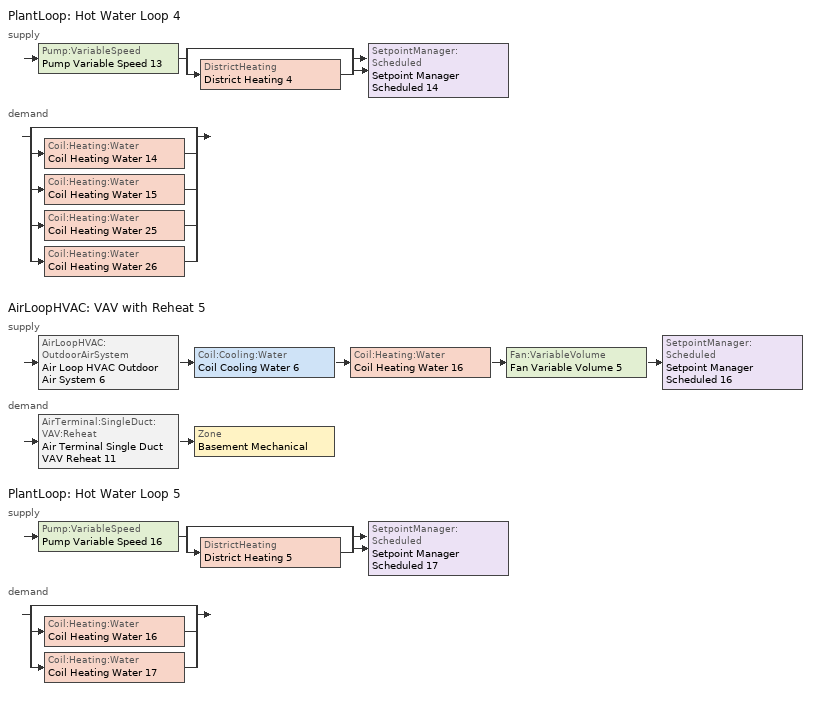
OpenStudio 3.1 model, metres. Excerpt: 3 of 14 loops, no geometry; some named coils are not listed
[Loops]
PlantLoop 'Hot Water Loop 4'
 supply: Pump:VariableSpeed 'Pump Variable Speed 13' > split
  | bypass
  | DistrictHeating 'District Heating 4'
  join > SetpointManager:Scheduled 'Setpoint Manager Scheduled 14'
 demand: split
  | bypass
  | Coil:Heating:Water 'Coil Heating Water 14'
  | Coil:Heating:Water 'Coil Heating Water 15'
  | Coil:Heating:Water 'Coil Heating Water 25'
  | Coil:Heating:Water 'Coil Heating Water 26'
AirLoopHVAC 'VAV with Reheat 5'
 supply: AirLoopHVAC:OutdoorAirSystem 'Air Loop HVAC Outdoor Air System 6' > Coil:Cooling:Water 'Coil Cooling Water 6' > Coil:Heating:Water 'Coil Heating Water 16' > Fan:VariableVolume 'Fan Variable Volume 5' > SetpointManager:Scheduled 'Setpoint Manager Scheduled 16'
 demand: AirTerminal:SingleDuct:VAV:Reheat 'Air Terminal Single Duct VAV Reheat 11' > Zone 'Basement Mechanical'
PlantLoop 'Hot Water Loop 5'
 supply: Pump:VariableSpeed 'Pump Variable Speed 16' > split
  | bypass
  | DistrictHeating 'District Heating 5'
  join > SetpointManager:Scheduled 'Setpoint Manager Scheduled 17'
 demand: split
  | bypass
  | Coil:Heating:Water 'Coil Heating Water 16'
  | Coil:Heating:Water 'Coil Heating Water 17'
[Sizing:Zone]
Basement Mechanical: Zone Cooling Design Supply Air Temperature Input Method=SupplyAirTemperature; Zone Cooling Design Supply Air Temperature {C}=14; Zone Cooling Design Supply Air Temperature Difference {deltaC}=9.5; Zone Heating Design Supply Air Temperature Input Method=SupplyAirTemperature; Zone Heating Design Supply Air Temperature {C}=40; Zone Heating Design Supply Air Temperature Difference {deltaC}=9.5; Zone Cooling Design Supply Air Humidity Ratio {kg-H2O/kg-air}=0.0085; Zone Heating Design Supply Air Humidity Ratio {kg-H2O/kg-air}=0.008; Cooling Design Air Flow Method=DesignDay; Cooling Minimum Air Flow per Zone Floor Area {m3/s-m2}=0.0008; Cooling Minimum Air Flow {m3/s}=0.0005; Heating Design Air Flow Method=DesignDay; Account for Dedicated Outdoor Air System=Yes; Dedicated Outdoor Air System Control Strategy=NeutralSupplyAir; Dedicated Outdoor Air Low Setpoint Temperature for Design {C}=autosize; Dedicated Outdoor Air High Setpoint Temperature for Design {C}=autosize; Design Zone Air Distribution Effectiveness in Cooling Mode=0.9; Design Zone Air Distribution Effectiveness in Heating Mode=0.9
[Zone equipment]
Basement Mechanical: PTHP, Air Terminal Single Duct VAV Reheat 11
[ZoneHVAC:PackagedTerminalHeatPump]
PTHP: Availability Schedule=Always On Discrete hvac_library; Supply Air Flow Rate During Cooling Operation {m3/s}=Autosize; Supply Air Flow Rate During Heating Operation {m3/s}=Autosize; Supply Air Flow Rate When No Cooling or Heating is Needed {m3/s}=Autosize; Outdoor Air Flow Rate During Cooling Operation {m3/s}=Autosize; Outdoor Air Flow Rate During Heating Operation {m3/s}=Autosize; Outdoor Air Flow Rate When No Cooling or Heating is Needed {m3/s}=Autosize; Supply Air Fan=PTHP CV Fan; Heating Coil=PTHP 1 Spd DX Htg Coil; Cooling Coil=PTHP 1 Spd DX Clg Coil; Supplemental Heating Coil=PTHP Elec Htg Backup Coil; Maximum Supply Air Temperature from Supplemental Heater {C}=Autosize
[Fan:ConstantVolume]
PTHP CV Fan: Availability Schedule=Always On Discrete hvac_library; Maximum Flow Rate {m3/s}=AutoSize
[Coil:Heating:DX:SingleSpeed]
PTHP 1 Spd DX Htg Coil: Availability Schedule=Always On Discrete hvac_library; Rated Total Heating Capacity {W}=Autosize; Rated COP {W/W}=5; Rated Air Flow Rate {m3/s}=Autosize; Rated Supply Fan Power Per Volume Flow Rate {W/(m3/s)}=773.3; Total Heating Capacity Function of Temperature Curve=OS:Curve:Biquadratic 11; Total Heating Capacity Function of Flow Fraction Curve=OS:Curve:Quadratic 14; Energy Input Ratio Function of Temperature Curve=OS:Curve:Biquadratic 12; Energy Input Ratio Function of Flow Fraction Curve=OS:Curve:Quadratic 15; Part Load Fraction Correlation Curve=OS:Curve:Quadratic 16; Defrost Strategy=Resistive; Defrost Control=Timed; Defrost Time Period Fraction=0.166667; Resistive Defrost Heater Capacity {W}=2000
[Coil:Cooling:DX:SingleSpeed]
PTHP 1 Spd DX Clg Coil: Availability Schedule=Always On Discrete hvac_library; Rated Total Cooling Capacity {W}=Autosize; Rated Sensible Heat Ratio=Autosize; Rated COP {W/W}=3; Rated Air Flow Rate {m3/s}=Autosize; Rated Evaporator Fan Power Per Volume Flow Rate {W/(m3/s)}=773.3; Total Cooling Capacity Function of Temperature Curve=OS:Curve:Biquadratic 9; Total Cooling Capacity Function of Flow Fraction Curve=OS:Curve:Quadratic 11; Energy Input Ratio Function of Temperature Curve=OS:Curve:Biquadratic 10; Energy Input Ratio Function of Flow Fraction Curve=OS:Curve:Quadratic 12; Part Load Fraction Correlation Curve=OS:Curve:Quadratic 13; Minimum Outdoor Dry-Bulb Temperature for Compressor Operation {C}=-25; Condenser Type=AirCooled; Evaporative Condenser Effectiveness=0; Evaporative Condenser Air Flow Rate {m3/s}=Autosize; Evaporative Condenser Pump Rated Power Consumption {W}=Autosize; Crankcase Heater Capacity {W}=0; Maximum Outdoor Dry-Bulb Temperature for Crankcase Heater Operation {C}=0; Basin Heater Capacity {W/K}=0; Basin Heater Setpoint Temperature {C}=10
[Coil:Heating:Electric]
PTHP Elec Htg Backup Coil: Availability Schedule=Always On Discrete hvac_library
[AirLoopHVAC]
VAV with Reheat 5: Availability Schedule=Always On Discrete; Design Supply Air Flow Rate {m3/s}=AutoSize; Design Return Air Flow Fraction of Supply Air Flow=1
[Sizing:System]
VAV with Reheat 5: Type of Load to Size On=Sensible; Design Outdoor Air Flow Rate {m3/s}=Autosize; Central Heating Maximum System Air Flow Ratio=0.3; Preheat Design Temperature {C}=7; Preheat Design Humidity Ratio {kg-H2O/kg-Air}=0.008; Precool Design Temperature {C}=12.8; Precool Design Humidity Ratio {kg-H2O/kg-Air}=0.008; Central Cooling Design Supply Air Temperature {C}=12.8; Central Heating Design Supply Air Temperature {C}=12.8; Sizing Option=NonCoincident; 100% Outdoor Air in Cooling=Yes; 100% Outdoor Air in Heating=Yes; Central Cooling Design Supply Air Humidity Ratio {kg-H2O/kg-Air}=0.0085; Central Heating Design Supply Air Humidity Ratio {kg-H2O/kg-Air}=0.008; Cooling Design Air Flow Method=DesignDay; Cooling Design Air Flow Rate {m3/s}=0; Heating Design Air Flow Method=DesignDay; Heating Design Air Flow Rate {m3/s}=0; System Outdoor Air Method=ZoneSum; Zone Maximum Outdoor Air Fraction=1; Cooling Supply Air Flow Rate Per Floor Area {m3/s-m2}=0.00996765; Cooling Fraction of Autosized Cooling Supply Air Flow Rate=1; Cooling Supply Air Flow Rate Per Unit Cooling Capacity {m3/s-W}=3.94755e-05; Heating Supply Air Flow Rate Per Floor Area {m3/s-m2}=0.00996765; Heating Fraction of Autosized Heating Supply Air Flow Rate=1; Heating Fraction of Autosized Cooling Supply Air Flow Rate=1; Heating Supply Air Flow Rate Per Unit Heating Capacity {m3/s-W}=3.15882e-05; Cooling Design Capacity Method=CoolingDesignCapacity; Cooling Design Capacity {W}=autosize; Cooling Design Capacity Per Floor Area {W/m2}=234.7; Fraction of Autosized Cooling Design Capacity=1; Heating Design Capacity Method=HeatingDesignCapacity; Heating Design Capacity {W}=autosize; Heating Design Capacity Per Floor Area {W/m2}=157; Fraction of Autosized Heating Design Capacity=1; Central Cooling Capacity Control Method=OnOff
[Coil:Heating:Water] Availability Schedule=Always On Discrete
Coil Heating Water 15; Coil Heating Water 16; Coil Heating Water 17; Coil Heating Water 25; Coil Heating Water 26
[SetpointManager:Scheduled] Control Variable=Temperature
Name | Schedule
Setpoint Manager Scheduled 14 | Hot_Water_Temperature 5
Setpoint Manager Scheduled 16 | Deck_Temperature 6
Setpoint Manager Scheduled 17 | Hot_Water_Temperature 6
[Controller:OutdoorAir]
Controller Outdoor Air 6: Minimum Outdoor Air Flow Rate {m3/s}=0; Maximum Outdoor Air Flow Rate {m3/s}=Autosize; Economizer Control Type=NoEconomizer; Economizer Control Action Type=ModulateFlow; Economizer Maximum Limit Dry-Bulb Temperature {C}=28; Economizer Maximum Limit Enthalpy {J/kg}=64000; Economizer Minimum Limit Dry-Bulb Temperature {C}=-100; Lockout Type=NoLockout; Minimum Limit Type=FixedMinimum; Controller Mechanical Ventilation=Controller Mechanical Ventilation 6; High Humidity Control=No; Heat Recovery Bypass Control Type=BypassWhenWithinEconomizerLimits
[Controller:MechanicalVentilation]
Controller Mechanical Ventilation 6: Availability Schedule=Always On Discrete; System Outdoor Air Method=ZoneSum
[AirLoopHVAC:OutdoorAirSystem]
Air Loop HVAC Outdoor Air System 6: Controller=Controller Outdoor Air 6
[PlantLoop] Fluid Type=Water; Glycol Concentration=0; Plant Loop Volume {m3}=Autocalculate; Load Distribution Scheme=Optimal
Hot Water Loop 4; Hot Water Loop 5
[Sizing:Plant] Loop Type=Heating; Design Loop Exit Temperature {C}=82; Loop Design Temperature Difference {deltaC}=11; Sizing Option=NonCoincident; Zone Timesteps in Averaging Window=1; Coincident Sizing Factor Mode=None
Hot Water Loop 4; Hot Water Loop 5
[Pump:VariableSpeed] Pump Control Type=Intermittent; Skin Loss Radiative Fraction=0.5; Design Power Sizing Method=PowerPerFlowPerPressure; Design Electric Power per Unit Flow Rate {W/(m3/s)}=348701.1; Design Shaft Power per Unit Flow Rate per Unit Head {W-s/m3-Pa}=1.28205; Design Minimum Flow Rate Fraction=0
Pump Variable Speed 13; Pump Variable Speed 16
[Controller:WaterCoil]
Controller Water Coil 11: Water Coil=Coil Heating Water 16; Action=Normal; Minimum Actuated Flow {m3/s}=0
[AirTerminal:SingleDuct:VAV:Reheat]
Air Terminal Single Duct VAV Reheat 11: Availability Schedule=Always On Discrete; Maximum Air Flow Rate {m3/s}=AutoSize; Zone Minimum Air Flow Input Method=Constant; Constant Minimum Air Flow Fraction=0.3; Fixed Minimum Air Flow Rate {m3/s}=0; Reheat Coil=Coil Heating Water 17; Maximum Hot Water or Steam Flow Rate {m3/s}=AutoSize; Minimum Hot Water or Steam Flow Rate {m3/s}=0; Convergence Tolerance=0.001; Damper Heating Action=Normal; Maximum Flow per Zone Floor Area During Reheat {m3/s-m2}=AutoSize; Maximum Flow Fraction During Reheat=AutoSize; Maximum Reheat Air Temperature {C}=35; Control For Outdoor Air=No
[DistrictHeating] Nominal Capacity {W}=1000000
District Heating 4; District Heating 5
[Fan:VariableVolume]
Fan Variable Volume 5: Availability Schedule=Always On Discrete; Fan Total Efficiency=0.6045; Pressure Rise {Pa}=2000; Maximum Flow Rate {m3/s}=Autosize; Fan Power Minimum Flow Rate Input Method=FixedFlowRate; Fan Power Minimum Flow Fraction=0; Fan Power Minimum Air Flow Rate {m3/s}=0; Motor Efficiency=0.93; Motor In Airstream Fraction=1; Fan Power Coefficient 1=0.0407599; Fan Power Coefficient 2=0.088045; Fan Power Coefficient 3=-0.0729261; Fan Power Coefficient 4=0.94374; Fan Power Coefficient 5=0
[Schedule:Ruleset]
Name | Default Day Schedule | Summer Design Day Schedule | Winter Design Day Schedule
Hot_Water_Temperature 5 | Hot_Water_Temperature_Default 5 | Hot_Water_Temperature_Summer_Design_Day 5 | Hot_Water_Temperature_Winter_Design_Day 5
Deck_Temperature 6 | Deck_Temperature_Default 6 | Deck_Temperature_Summer_Design_Day 6 | Deck_Temperature_Winter_Design_Day 6
Hot_Water_Temperature 6 | Hot_Water_Temperature_Default 6 | Hot_Water_Temperature_Summer_Design_Day 6 | Hot_Water_Temperature_Winter_Design_Day 6
[Schedule:Day]
Hot_Water_Temperature_Default 5; Hot_Water_Temperature_Summer_Design_Day 5; Hot_Water_Temperature_Winter_Design_Day 5; Hot_Water_Temperature_Default 6; Hot_Water_Temperature_Summer_Design_Day 6; Hot_Water_Temperature_Winter_Design_Day 6: 24, 0, 67
Deck_Temperature_Default 6; Deck_Temperature_Summer_Design_Day 6; Deck_Temperature_Winter_Design_Day 6: 24, 0, 12.8
[Schedule:Constant] Value=1
Always On Discrete hvac_library; Always On Discrete
[Curve:Biquadratic]
Name | Coefficient1 Constant | Coefficient2 x | Coefficient3 x**2 | Coefficient4 y | Coefficient5 y**2 | Coefficient6 x*y | Minimum Value of x {BasedOnField A2} | Maximum Value of x {BasedOnField A2} | Minimum Value of y {BasedOnField A3} | Maximum Value of y {BasedOnField A3}
OS:Curve:Biquadratic 11 | 0.758746 | 0 | 0 | 0.027626 | 0.000148716 | 0 | 0 | 1 | 0 | 1
OS:Curve:Biquadratic 12 | 1.19248 | -0.0300438 | 0.00103745 | 0 | 0 | 0 | -20 | 20 | 0 | 1
OS:Curve:Biquadratic 9 | 0.42415 | 0.04426 | -0.00042 | 0.00333 | -8e-05 | -0.00021 | 17 | 22 | 13 | 46
OS:Curve:Biquadratic 10 | 1.23649 | -0.02431 | 0.00057 | -0.01434 | 0.00063 | -0.00038 | 17 | 22 | 13 | 46
[Curve:Quadratic]
Name | Coefficient1 Constant | Coefficient2 x | Coefficient3 x**2 | Minimum Value of x {BasedOnField A2} | Maximum Value of x {BasedOnField A2}
OS:Curve:Quadratic 14 | 0.84 | 0.16 | 0 | 0.5 | 1.5
OS:Curve:Quadratic 15 | 1.3824 | -0.4336 | 0.0512 | 0 | 1
OS:Curve:Quadratic 16 | 0.85 | 0.15 | 0 | 0 | 1
OS:Curve:Quadratic 11 | 0.77136 | 0.34053 | -0.11088 | 0.75918 | 1.13877
OS:Curve:Quadratic 12 | 1.2055 | -0.32953 | 0.12308 | 0.75918 | 1.13877
OS:Curve:Quadratic 13 | 0.771 | 0.229 | 0 | 0 | 1
